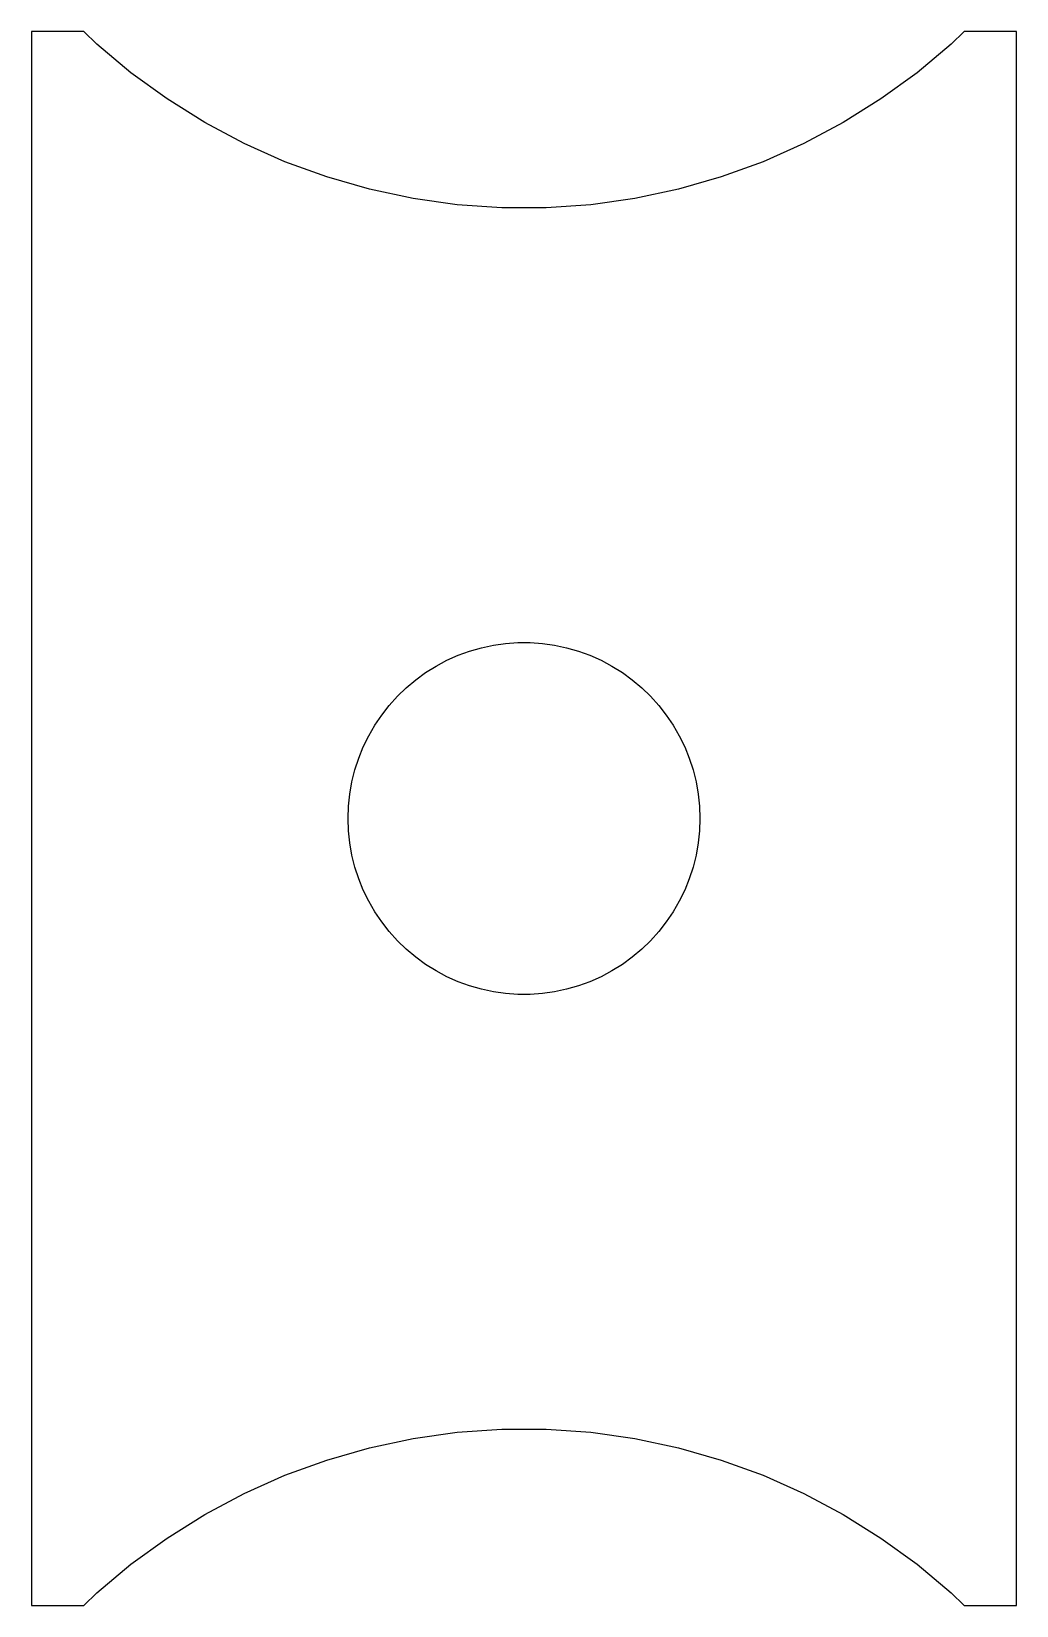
# Model space of a CAD drawing. Header units: metres. Extents: x -8.7 to 8.7, y -13.9 to 13.9.
import ezdxf

# ---------------------------------------------------------------- set-up
doc = ezdxf.new("R2010")
doc.units = ezdxf.units.M

msp = doc.modelspace()

# ---------------------------------------------------------------- linework, layer by layer
for p, q in [((-7.75852, 13.8625), (-8.68, 13.8625)), ((-8.68, 13.8625), (-8.68, -13.8625)), ((-7.52772, 13.6396), (-7.75852, 13.8625)), ((7.75852, 13.8625), (7.52772, 13.6396)), ((8.68, 13.8625), (7.75852, 13.8625)), ((8.68, -13.8625), (8.68, 13.8625)), ((-6.92619, 13.1349), (-7.52772, 13.6396)), ((7.52772, 13.6396), (6.92619, 13.1349)), ((-6.29092, 12.6733), (-6.92619, 13.1349)), ((6.92619, 13.1349), (6.29092, 12.6733)), ((-5.625, 12.2572), (-6.29092, 12.6733)), ((6.29092, 12.6733), (5.625, 12.2572)), ((-4.93167, 11.8886), (-5.625, 12.2572)), ((5.625, 12.2572), (4.93167, 11.8886)), ((-4.21432, 11.5692), (-4.93167, 11.8886)), ((4.93167, 11.8886), (4.21432, 11.5692)), ((-3.47644, 11.3006), (-4.21432, 11.5692)), ((4.21432, 11.5692), (3.47644, 11.3006)), ((-2.72162, 11.0842), (-3.47644, 11.3006)), ((3.47644, 11.3006), (2.72162, 11.0842)), ((-1.95354, 10.9209), (-2.72162, 11.0842)), ((-1.17594, 10.8116), (-1.95354, 10.9209)), ((1.95354, 10.9209), (1.17594, 10.8116)), ((2.72162, 11.0842), (1.95354, 10.9209)), ((-0.392619, 10.7569), (-1.17594, 10.8116)), ((0.392619, 10.7569), (-0.392619, 10.7569)), ((1.17594, 10.8116), (0.392619, 10.7569)), ((-0.749957, 3.00792), (-0.538309, 3.0529)), ((-0.538309, 3.0529), (-0.324038, 3.08302)), ((-0.324038, 3.08302), (-0.108188, 3.09811)), ((-0.108188, 3.09811), (0.108188, 3.09811)), ((0.108188, 3.09811), (0.324038, 3.08302)), ((0.324038, 3.08302), (0.538309, 3.0529)), ((0.538309, 3.0529), (0.749957, 3.00792)), ((-1.55, 2.68468), (-1.35895, 2.78626)), ((-1.35895, 2.78626), (-1.16128, 2.87427)), ((-1.16128, 2.87427), (-0.957952, 2.94827)), ((-0.957952, 2.94827), (-0.749957, 3.00792)), ((0.749957, 3.00792), (0.957952, 2.94827)), ((0.957952, 2.94827), (1.16128, 2.87427)), ((1.16128, 2.87427), (1.35895, 2.78626)), ((1.35895, 2.78626), (1.55, 2.68468)), ((-1.90855, 2.44283), (-1.7335, 2.57002)), ((-1.7335, 2.57002), (-1.55, 2.68468)), ((1.55, 2.68468), (1.7335, 2.57002)), ((1.7335, 2.57002), (1.90855, 2.44283)), ((-2.22995, 2.15344), (-2.0743, 2.30375)), ((-2.0743, 2.30375), (-1.90855, 2.44283)), ((1.90855, 2.44283), (2.0743, 2.30375)), ((2.0743, 2.30375), (2.22995, 2.15344)), ((-2.50795, 1.82213), (-2.37474, 1.99264)), ((-2.37474, 1.99264), (-2.22995, 2.15344)), ((2.22995, 2.15344), (2.37474, 1.99264)), ((2.37474, 1.99264), (2.50795, 1.82213)), ((-2.62895, 1.64275), (-2.50795, 1.82213)), ((2.50795, 1.82213), (2.62895, 1.64275)), ((-2.83199, 1.26088), (-2.73714, 1.45536)), ((-2.73714, 1.45536), (-2.62895, 1.64275)), ((2.62895, 1.64275), (2.73714, 1.45536)), ((2.73714, 1.45536), (2.83199, 1.26088)), ((-2.91305, 1.06026), (-2.83199, 1.26088)), ((2.83199, 1.26088), (2.91305, 1.06026)), ((-3.03226, 0.644526), (-2.97991, 0.854475)), ((-2.97991, 0.854475), (-2.91305, 1.06026)), ((2.91305, 1.06026), (2.97991, 0.854475)), ((2.97991, 0.854475), (3.03226, 0.644526)), ((-3.06983, 0.431437), (-3.03226, 0.644526)), ((3.03226, 0.644526), (3.06983, 0.431437)), ((-3.09245, 0.216245), (-3.06983, 0.431437)), ((3.06983, 0.431437), (3.09245, 0.216245)), ((-3.1, 0), (-3.09245, 0.216245)), ((-3.09245, -0.216245), (-3.1, 0)), ((3.09245, 0.216245), (3.1, 0)), ((3.1, 0), (3.09245, -0.216245)), ((-3.06983, -0.431437), (-3.09245, -0.216245)), ((3.09245, -0.216245), (3.06983, -0.431437)), ((-3.03226, -0.644526), (-3.06983, -0.431437)), ((3.06983, -0.431437), (3.03226, -0.644526)), ((-2.97991, -0.854475), (-3.03226, -0.644526)), ((3.03226, -0.644526), (2.97991, -0.854475)), ((-2.91305, -1.06026), (-2.97991, -0.854475)), ((-2.83199, -1.26088), (-2.91305, -1.06026)), ((2.91305, -1.06026), (2.83199, -1.26088)), ((2.97991, -0.854475), (2.91305, -1.06026)), ((-2.73714, -1.45536), (-2.83199, -1.26088)), ((2.83199, -1.26088), (2.73714, -1.45536)), ((-2.62895, -1.64275), (-2.73714, -1.45536)), ((-2.50795, -1.82213), (-2.62895, -1.64275)), ((2.62895, -1.64275), (2.50795, -1.82213)), ((2.73714, -1.45536), (2.62895, -1.64275)), ((-2.37474, -1.99264), (-2.50795, -1.82213)), ((2.50795, -1.82213), (2.37474, -1.99264)), ((-2.22995, -2.15344), (-2.37474, -1.99264)), ((-2.0743, -2.30375), (-2.22995, -2.15344)), ((2.22995, -2.15344), (2.0743, -2.30375)), ((2.37474, -1.99264), (2.22995, -2.15344)), ((-1.90855, -2.44283), (-2.0743, -2.30375)), ((-1.7335, -2.57002), (-1.90855, -2.44283)), ((1.90855, -2.44283), (1.7335, -2.57002)), ((2.0743, -2.30375), (1.90855, -2.44283)), ((-1.55, -2.68468), (-1.7335, -2.57002)), ((-1.35895, -2.78626), (-1.55, -2.68468)), ((1.55, -2.68468), (1.35895, -2.78626)), ((1.7335, -2.57002), (1.55, -2.68468)), ((-1.16128, -2.87427), (-1.35895, -2.78626)), ((-0.957952, -2.94827), (-1.16128, -2.87427)), ((-0.749957, -3.00792), (-0.957952, -2.94827)), ((-0.538309, -3.0529), (-0.749957, -3.00792)), ((0.749957, -3.00792), (0.538309, -3.0529)), ((0.957952, -2.94827), (0.749957, -3.00792)), ((1.16128, -2.87427), (0.957952, -2.94827)), ((1.35895, -2.78626), (1.16128, -2.87427)), ((-0.324038, -3.08302), (-0.538309, -3.0529)), ((-0.108188, -3.09811), (-0.324038, -3.08302)), ((0.108188, -3.09811), (-0.108188, -3.09811)), ((0.324038, -3.08302), (0.108188, -3.09811)), ((0.538309, -3.0529), (0.324038, -3.08302)), ((-1.95354, -10.9209), (-1.17594, -10.8116)), ((-1.17594, -10.8116), (-0.392619, -10.7569)), ((-0.392619, -10.7569), (0.392619, -10.7569)), ((0.392619, -10.7569), (1.17594, -10.8116)), ((1.17594, -10.8116), (1.95354, -10.9209)), ((-3.47644, -11.3006), (-2.72162, -11.0842)), ((-2.72162, -11.0842), (-1.95354, -10.9209)), ((1.95354, -10.9209), (2.72162, -11.0842)), ((2.72162, -11.0842), (3.47644, -11.3006)), ((-4.21432, -11.5692), (-3.47644, -11.3006)), ((3.47644, -11.3006), (4.21432, -11.5692)), ((-4.93167, -11.8886), (-4.21432, -11.5692)), ((4.21432, -11.5692), (4.93167, -11.8886)), ((-5.625, -12.2572), (-4.93167, -11.8886)), ((4.93167, -11.8886), (5.625, -12.2572)), ((-6.29092, -12.6733), (-5.625, -12.2572)), ((5.625, -12.2572), (6.29092, -12.6733)), ((-6.92619, -13.1349), (-6.29092, -12.6733)), ((6.29092, -12.6733), (6.92619, -13.1349)), ((-7.52772, -13.6396), (-6.92619, -13.1349)), ((6.92619, -13.1349), (7.52772, -13.6396)), ((-8.68, -13.8625), (-7.75852, -13.8625)), ((-7.75852, -13.8625), (-7.52772, -13.6396)), ((7.52772, -13.6396), (7.75852, -13.8625)), ((7.75852, -13.8625), (8.68, -13.8625))]:
    msp.add_line(p, q)

doc.saveas('drawing.dxf')
